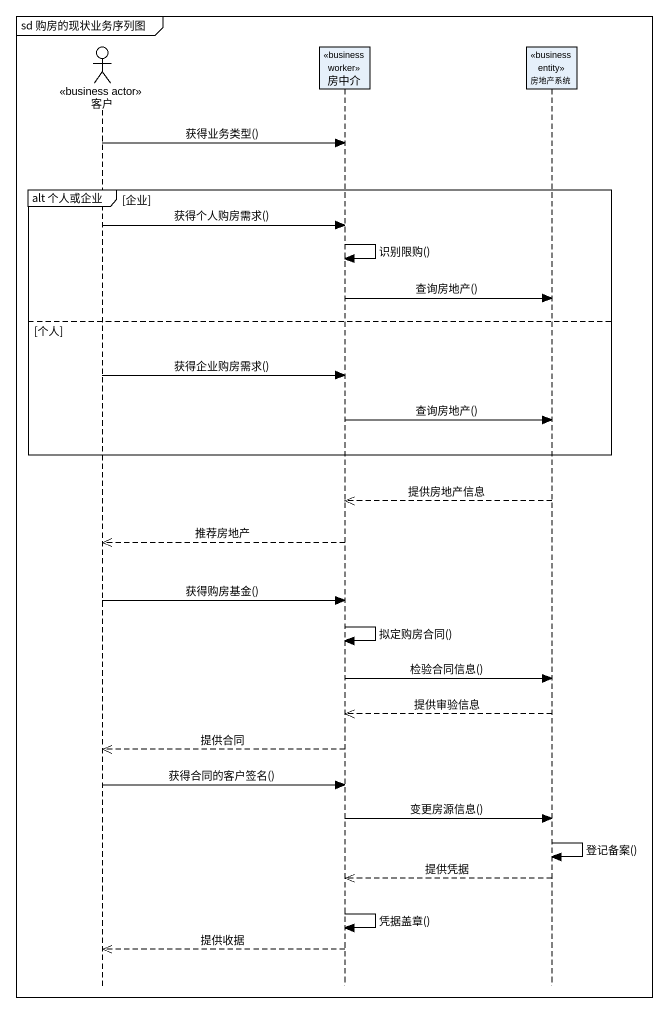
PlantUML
@startuml
mainframe sd 购房的现状业务序列图
hide footbox
actor 客户 <<business actor>>
participant 房中介 <<business worker>>
participant 房地产系统 <<business entity>>

客户 -> 房中介 : 获得业务类型()
group alt 个人或企业 [企业]
  客户 -> 房中介 : 获得个人购房需求()
  房中介 -> 房中介 : 识别限购()
  房中介 -> 房地产系统 : 查询房地产()
else 个人
  客户 -> 房中介 : 获得企业购房需求()
  房中介 -> 房地产系统 : 查询房地产()
end
房地产系统 -->> 房中介 : 提供房地产信息
房中介 -->> 客户 : 推荐房地产
客户 -> 房中介 : 获得购房基金()
房中介 -> 房中介 : 拟定购房合同()
房中介 -> 房地产系统 : 检验合同信息()
房地产系统 -->> 房中介 : 提供审验信息
房中介 -->> 客户 : 提供合同
客户 -> 房中介 : 获得合同的客户签名()
房中介 -> 房地产系统 : 变更房源信息()
房地产系统 -> 房地产系统 : 登记备案()
房地产系统 -->> 房中介 : 提供凭据
房中介 -> 房中介 : 凭据盖章()
房中介 -->> 客户 : 提供收据
@enduml
